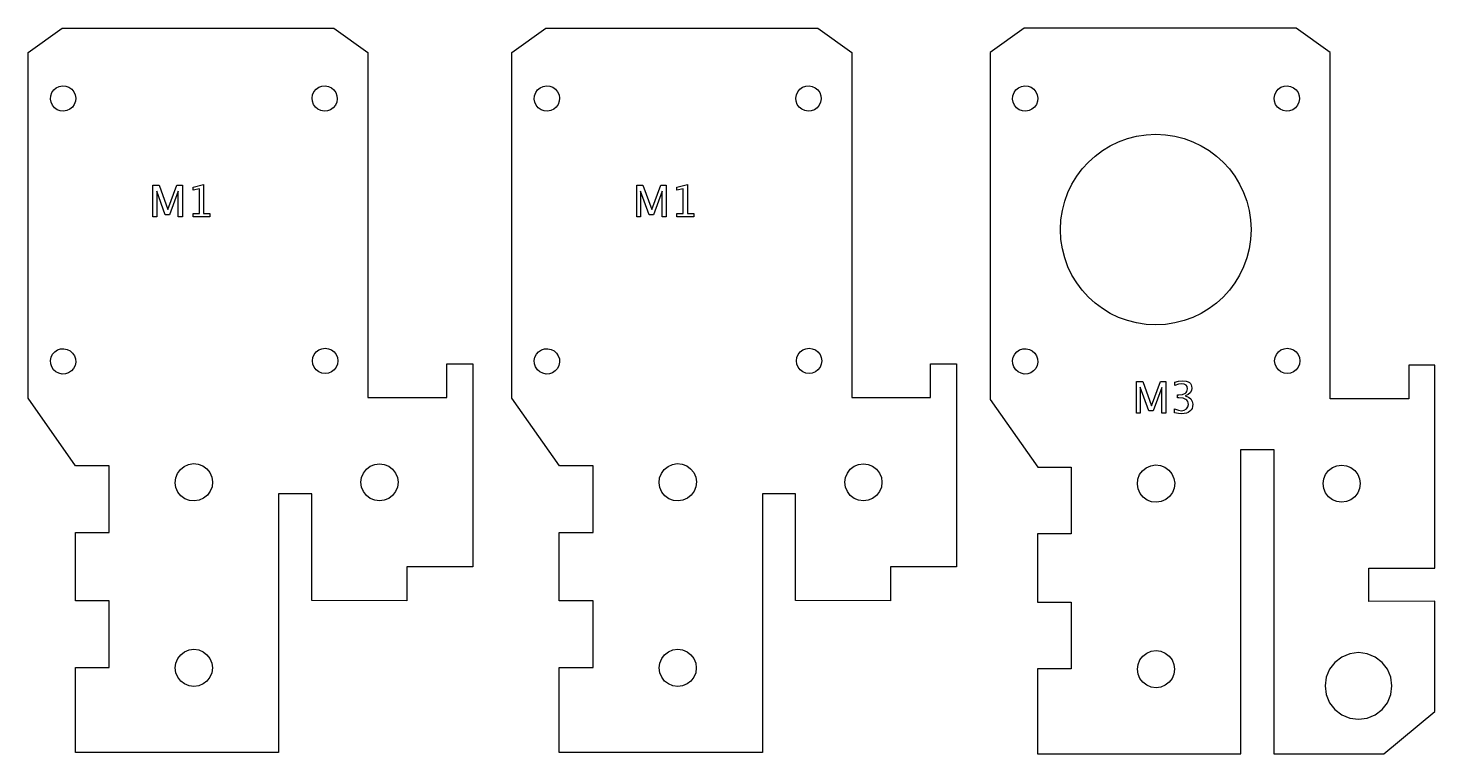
# Model space of a CAD drawing. Extents: x 1927 to 2094, y 818 to 904.
import ezdxf

# ---------------------------------------------------------------- set-up
doc = ezdxf.new("R2010")
doc.units = 0
doc.header["$MEASUREMENT"] = 0
for name, color, linetype in [('scritte', 6, 'Continuous'), ('t1', 5, 'Continuous'), ('t2', 1, 'Continuous')]:
    doc.layers.add(name, color=color, linetype=linetype)

msp = doc.modelspace()

# ---------------------------------------------------------------- linework, layer by layer
at = {"layer": 'scritte'}
for points in [[(1943.5, 882.37), (1944.56, 885.26), (1945.22, 885.26), (1945.22, 881.52), (1944.73, 881.52), (1944.73, 884.56), (1943.7, 881.77), (1943.18, 881.77), (1942.18, 884.57), (1942.18, 881.52), (1941.73, 881.52), (1941.73, 885.26), (1942.46, 885.26)], [(1946.48, 881.9), (1947.23, 881.9), (1947.23, 884.85), (1946.48, 884.66), (1946.48, 885.04), (1947.73, 885.35), (1947.73, 881.9), (1948.47, 881.9), (1948.47, 881.52), (1946.48, 881.52)], [(2000.84, 882.37), (2001.91, 885.26), (2002.56, 885.26), (2002.56, 881.52), (2002.07, 881.52), (2002.07, 884.56), (2001.04, 881.77), (2000.52, 881.77), (1999.52, 884.57), (1999.52, 881.52), (1999.07, 881.52), (1999.07, 885.26), (1999.8, 885.26)], [(2003.82, 881.9), (2004.57, 881.9), (2004.57, 884.85), (2003.82, 884.66), (2003.82, 885.04), (2005.07, 885.35), (2005.07, 881.9), (2005.81, 881.9), (2005.81, 881.52), (2003.82, 881.52)], [(2058.74, 861.3), (2058.74, 858.25), (2058.28, 858.25), (2058.28, 861.99), (2059.02, 861.99), (2060.05, 859.1), (2061.12, 861.99), (2061.78, 861.99), (2061.78, 858.25), (2061.28, 858.25), (2061.28, 861.29), (2060.25, 858.5), (2059.74, 858.5)], [(2062.78, 858.74), (2063.26, 858.58), (2063.62, 858.53), (2063.95, 858.58), (2064.2, 858.74), (2064.37, 858.98), (2064.43, 859.28), (2064.41, 859.46), (2064.36, 859.62), (2064.27, 859.76), (2064.15, 859.87), (2063.81, 860.02), (2063.32, 860.07), (2063.13, 860.07), (2063.13, 860.4), (2063.3, 860.4), (2063.75, 860.45), (2064.08, 860.59), (2064.19, 860.69), (2064.27, 860.81), (2064.34, 861.13), (2064.29, 861.38), (2064.17, 861.56), (2063.95, 861.67), (2063.66, 861.71), (2063.26, 861.66), (2062.83, 861.5), (2062.83, 861.93), (2063.27, 862.04), (2063.69, 862.08), (2064.19, 862.03), (2064.39, 861.96), (2064.55, 861.86), (2064.68, 861.74), (2064.77, 861.59), (2064.82, 861.42), (2064.84, 861.22), (2064.79, 860.91), (2064.64, 860.65), (2064.4, 860.44), (2064.06, 860.28), (2064.45, 860.14), (2064.73, 859.92), (2064.9, 859.64), (2064.96, 859.29), (2064.94, 859.04), (2064.87, 858.81), (2064.76, 858.62), (2064.61, 858.46), (2064.42, 858.33), (2064.2, 858.23), (2063.94, 858.18), (2063.66, 858.16), (2063.26, 858.19), (2062.78, 858.28)]]:
    msp.add_lwpolyline(points, close=True, dxfattribs=at)
at = {"layer": 't1'}
for points in [[(1930.38, 894.22), (1930.06, 894.44), (1929.81, 894.74), (1929.65, 895.1), (1929.58, 895.48), (1929.62, 895.87), (1929.75, 896.24), (1929.98, 896.56), (1930.28, 896.81), (1930.63, 896.98), (1931.02, 897.04), (1931.41, 897.01), (1931.78, 896.87), (1932.1, 896.65), (1932.35, 896.35), (1932.51, 895.99), (1932.58, 895.6), (1932.54, 895.21), (1932.41, 894.85), (1932.18, 894.53), (1931.88, 894.28), (1931.53, 894.11), (1931.14, 894.05), (1930.75, 894.08)], [(1961.06, 896.64), (1961.38, 896.87), (1961.75, 897.01), (1962.14, 897.04), (1962.52, 896.98), (1962.88, 896.81), (1963.18, 896.56), (1963.41, 896.24), (1963.54, 895.88), (1963.58, 895.49), (1963.51, 895.1), (1963.35, 894.74), (1963.1, 894.44), (1962.78, 894.22), (1962.41, 894.08), (1962.02, 894.05), (1961.64, 894.11), (1961.28, 894.27), (1960.98, 894.52), (1960.75, 894.84), (1960.62, 895.21), (1960.58, 895.6), (1960.65, 895.99), (1960.81, 896.34)], [(1987.72, 894.22), (1987.4, 894.44), (1987.15, 894.74), (1986.99, 895.1), (1986.92, 895.48), (1986.96, 895.87), (1987.09, 896.24), (1987.32, 896.56), (1987.62, 896.81), (1987.97, 896.98), (1988.36, 897.04), (1988.75, 897.01), (1989.12, 896.87), (1989.44, 896.65), (1989.69, 896.35), (1989.85, 895.99), (1989.92, 895.6), (1989.88, 895.21), (1989.75, 894.85), (1989.52, 894.53), (1989.22, 894.28), (1988.87, 894.11), (1988.48, 894.05), (1988.09, 894.08)], [(2018.4, 896.64), (2018.72, 896.87), (2019.09, 897.01), (2019.48, 897.04), (2019.86, 896.98), (2020.22, 896.81), (2020.52, 896.56), (2020.75, 896.24), (2020.88, 895.88), (2020.92, 895.49), (2020.85, 895.1), (2020.69, 894.74), (2020.44, 894.44), (2020.12, 894.22), (2019.75, 894.08), (2019.36, 894.05), (2018.98, 894.11), (2018.62, 894.27), (2018.32, 894.52), (2018.09, 894.84), (2017.96, 895.21), (2017.92, 895.6), (2017.99, 895.99), (2018.15, 896.34)], [(2044.4, 894.22), (2044.08, 894.44), (2043.83, 894.74), (2043.67, 895.1), (2043.6, 895.48), (2043.64, 895.87), (2043.77, 896.24), (2044, 896.56), (2044.3, 896.81), (2044.65, 896.98), (2045.04, 897.04), (2045.43, 897.01), (2045.8, 896.87), (2046.12, 896.65), (2046.37, 896.35), (2046.53, 895.99), (2046.6, 895.6), (2046.56, 895.21), (2046.43, 894.85), (2046.2, 894.53), (2045.9, 894.28), (2045.55, 894.11), (2045.16, 894.05), (2044.77, 894.08)], [(2075.08, 896.64), (2075.4, 896.87), (2075.77, 897.01), (2076.16, 897.04), (2076.54, 896.98), (2076.9, 896.81), (2077.2, 896.56), (2077.43, 896.24), (2077.56, 895.88), (2077.6, 895.49), (2077.53, 895.1), (2077.37, 894.74), (2077.12, 894.44), (2076.8, 894.22), (2076.43, 894.08), (2076.04, 894.05), (2075.66, 894.11), (2075.3, 894.27), (2075, 894.52), (2074.77, 894.84), (2074.64, 895.21), (2074.6, 895.6), (2074.67, 895.99), (2074.83, 896.34)], [(1931.57, 865.8), (1931.92, 865.62), (1932.21, 865.36), (1932.43, 865.04), (1932.55, 864.66), (1932.58, 864.27), (1932.5, 863.89), (1932.32, 863.54), (1932.06, 863.25), (1931.74, 863.03), (1931.37, 862.91), (1930.97, 862.88), (1930.59, 862.96), (1930.24, 863.14), (1929.95, 863.39), (1929.73, 863.72), (1929.61, 864.09), (1929.58, 864.48), (1929.66, 864.87), (1929.84, 865.22), (1930.1, 865.51), (1930.42, 865.73), (1930.79, 865.85), (1931.18, 865.87)], [(1962.89, 863.13), (1962.53, 862.98), (1962.14, 862.93), (1961.75, 862.98), (1961.39, 863.13), (1961.08, 863.37), (1960.84, 863.68), (1960.69, 864.04), (1960.64, 864.43), (1960.69, 864.82), (1960.84, 865.18), (1961.08, 865.49), (1961.39, 865.73), (1961.75, 865.88), (1962.14, 865.93), (1962.52, 865.88), (1962.89, 865.73), (1963.2, 865.49), (1963.44, 865.18), (1963.59, 864.82), (1963.64, 864.43), (1963.59, 864.04), (1963.44, 863.68), (1963.2, 863.37)], [(1988.91, 865.8), (1989.26, 865.62), (1989.55, 865.36), (1989.77, 865.04), (1989.89, 864.66), (1989.92, 864.27), (1989.84, 863.89), (1989.66, 863.54), (1989.4, 863.25), (1989.08, 863.03), (1988.71, 862.91), (1988.32, 862.88), (1987.93, 862.96), (1987.58, 863.14), (1987.29, 863.39), (1987.07, 863.72), (1986.95, 864.09), (1986.92, 864.48), (1987, 864.87), (1987.18, 865.22), (1987.44, 865.51), (1987.76, 865.73), (1988.13, 865.85), (1988.53, 865.87)], [(2020.23, 863.13), (2019.87, 862.98), (2019.48, 862.93), (2019.09, 862.98), (2018.73, 863.13), (2018.42, 863.37), (2018.18, 863.68), (2018.03, 864.04), (2017.98, 864.43), (2018.03, 864.82), (2018.18, 865.18), (2018.42, 865.49), (2018.73, 865.73), (2019.09, 865.88), (2019.48, 865.93), (2019.87, 865.88), (2020.23, 865.73), (2020.54, 865.49), (2020.78, 865.18), (2020.93, 864.82), (2020.98, 864.43), (2020.93, 864.04), (2020.78, 863.68), (2020.54, 863.37)], [(2045.59, 865.8), (2045.94, 865.62), (2046.23, 865.36), (2046.45, 865.04), (2046.57, 864.66), (2046.6, 864.27), (2046.52, 863.89), (2046.34, 863.54), (2046.08, 863.25), (2045.76, 863.03), (2045.39, 862.91), (2044.99, 862.88), (2044.61, 862.96), (2044.26, 863.14), (2043.97, 863.39), (2043.75, 863.72), (2043.63, 864.09), (2043.6, 864.48), (2043.68, 864.87), (2043.86, 865.22), (2044.12, 865.51), (2044.44, 865.73), (2044.81, 865.85), (2045.2, 865.87)], [(2076.91, 863.13), (2076.55, 862.98), (2076.16, 862.93), (2075.77, 862.98), (2075.41, 863.13), (2075.1, 863.37), (2074.86, 863.68), (2074.71, 864.04), (2074.66, 864.43), (2074.71, 864.82), (2074.86, 865.18), (2075.1, 865.49), (2075.41, 865.73), (2075.77, 865.88), (2076.16, 865.93), (2076.54, 865.88), (2076.91, 865.73), (2077.22, 865.49), (2077.46, 865.18), (2077.61, 864.82), (2077.66, 864.43), (2077.61, 864.04), (2077.46, 863.68), (2077.22, 863.37)], [(1945.43, 851.93), (1945.96, 852.17), (1946.53, 852.25), (1947.1, 852.19), (1947.64, 851.98), (1948.11, 851.64), (1948.47, 851.19), (1948.7, 850.66), (1948.79, 850.09), (1948.73, 849.51), (1948.52, 848.98), (1948.18, 848.51), (1947.73, 848.15), (1947.2, 847.91), (1946.63, 847.83), (1946.05, 847.89), (1945.52, 848.1), (1945.05, 848.44), (1944.69, 848.89), (1944.45, 849.42), (1944.37, 849.99), (1944.43, 850.57), (1944.64, 851.1), (1944.98, 851.57)], [(1967.02, 848.48), (1966.67, 848.94), (1966.45, 849.47), (1966.38, 850.04), (1966.45, 850.61), (1966.67, 851.14), (1967.02, 851.6), (1967.48, 851.95), (1968.01, 852.17), (1968.58, 852.24), (1969.15, 852.17), (1969.68, 851.95), (1970.13, 851.6), (1970.48, 851.14), (1970.7, 850.61), (1970.78, 850.04), (1970.7, 849.47), (1970.48, 848.94), (1970.13, 848.48), (1969.68, 848.13), (1969.15, 847.91), (1968.58, 847.84), (1968.01, 847.91), (1967.48, 848.13)], [(2002.77, 851.93), (2003.3, 852.17), (2003.87, 852.25), (2004.45, 852.19), (2004.98, 851.98), (2005.45, 851.64), (2005.81, 851.19), (2006.05, 850.66), (2006.13, 850.09), (2006.07, 849.51), (2005.86, 848.98), (2005.52, 848.51), (2005.07, 848.15), (2004.54, 847.91), (2003.97, 847.83), (2003.4, 847.89), (2002.86, 848.1), (2002.39, 848.44), (2002.03, 848.89), (2001.8, 849.42), (2001.71, 849.99), (2001.77, 850.57), (2001.98, 851.1), (2002.32, 851.57)], [(2024.36, 848.48), (2024.02, 848.94), (2023.8, 849.47), (2023.72, 850.04), (2023.8, 850.61), (2024.02, 851.14), (2024.36, 851.6), (2024.82, 851.95), (2025.35, 852.17), (2025.92, 852.24), (2026.49, 852.17), (2027.02, 851.95), (2027.48, 851.6), (2027.83, 851.14), (2028.05, 850.61), (2028.12, 850.04), (2028.05, 849.47), (2027.83, 848.94), (2027.48, 848.48), (2027.02, 848.13), (2026.49, 847.91), (2025.92, 847.84), (2025.35, 847.91), (2024.82, 848.13)], [(2061.66, 851.82), (2062.13, 851.48), (2062.49, 851.03), (2062.72, 850.5), (2062.81, 849.93), (2062.75, 849.36), (2062.54, 848.82), (2062.2, 848.35), (2061.75, 847.99), (2061.22, 847.76), (2060.65, 847.67), (2060.07, 847.73), (2059.54, 847.94), (2059.07, 848.28), (2058.71, 848.73), (2058.47, 849.26), (2058.39, 849.83), (2058.45, 850.41), (2058.66, 850.95), (2059, 851.41), (2059.45, 851.77), (2059.98, 852.01), (2060.55, 852.1), (2061.12, 852.03)], [(2083.17, 847.76), (2082.6, 847.68), (2082.03, 847.76), (2081.5, 847.98), (2081.04, 848.33), (2080.69, 848.78), (2080.47, 849.31), (2080.4, 849.88), (2080.47, 850.45), (2080.69, 850.98), (2081.04, 851.44), (2081.5, 851.79), (2082.03, 852.01), (2082.6, 852.08), (2083.17, 852.01), (2083.7, 851.79), (2084.15, 851.44), (2084.5, 850.98), (2084.72, 850.45), (2084.8, 849.88), (2084.72, 849.31), (2084.5, 848.78), (2084.15, 848.33), (2083.7, 847.98)], [(1948.7, 827.47), (1948.48, 826.94), (1948.13, 826.48), (1947.68, 826.13), (1947.15, 825.91), (1946.58, 825.84), (1946.01, 825.91), (1945.48, 826.13), (1945.02, 826.48), (1944.67, 826.94), (1944.45, 827.47), (1944.38, 828.04), (1944.45, 828.61), (1944.67, 829.14), (1945.02, 829.6), (1945.48, 829.95), (1946.01, 830.17), (1946.58, 830.24), (1947.15, 830.17), (1947.68, 829.95), (1948.13, 829.6), (1948.48, 829.14), (1948.7, 828.61), (1948.78, 828.04)], [(2006.05, 827.47), (2005.83, 826.94), (2005.48, 826.48), (2005.02, 826.13), (2004.49, 825.91), (2003.92, 825.84), (2003.35, 825.91), (2002.82, 826.13), (2002.36, 826.48), (2002.02, 826.94), (2001.8, 827.47), (2001.72, 828.04), (2001.8, 828.61), (2002.02, 829.14), (2002.36, 829.6), (2002.82, 829.95), (2003.35, 830.17), (2003.92, 830.24), (2004.49, 830.17), (2005.02, 829.95), (2005.48, 829.6), (2005.83, 829.14), (2006.05, 828.61), (2006.12, 828.04)], [(2060.03, 825.76), (2059.5, 825.98), (2059.04, 826.33), (2058.69, 826.78), (2058.47, 827.31), (2058.4, 827.88), (2058.47, 828.45), (2058.69, 828.98), (2059.04, 829.44), (2059.5, 829.79), (2060.03, 830.01), (2060.6, 830.08), (2061.17, 830.01), (2061.7, 829.79), (2062.15, 829.44), (2062.5, 828.98), (2062.72, 828.45), (2062.8, 827.88), (2062.72, 827.31), (2062.5, 826.78), (2062.15, 826.33), (2061.7, 825.98), (2061.17, 825.76), (2060.6, 825.68)], [(2087.4, 823.09), (2088.03, 823.91), (2088.42, 824.87), (2088.56, 825.89), (2088.42, 826.92), (2088.03, 827.87), (2087.4, 828.69), (2086.58, 829.32), (2085.62, 829.72), (2084.6, 829.85), (2083.57, 829.72), (2082.62, 829.32), (2081.8, 828.69), (2081.17, 827.87), (2080.77, 826.92), (2080.64, 825.89), (2080.77, 824.87), (2081.17, 823.91), (2081.8, 823.09), (2082.62, 822.47), (2083.57, 822.07), (2084.6, 821.94), (2085.62, 822.07), (2086.58, 822.47)]]:
    msp.add_lwpolyline(points, close=True, dxfattribs=at)
msp.add_circle((2060.57, 880), 11.3, dxfattribs=at)
at = {"layer": 't2'}
for points in [[(1960.54, 836.01), (1960.54, 848.68), (1956.62, 848.68), (1956.62, 818), (1932.54, 818), (1932.54, 828.08), (1936.54, 828.08), (1936.54, 836), (1932.54, 836), (1932.54, 844.08), (1936.54, 844.08), (1936.54, 852), (1932.56, 852), (1926.94, 860.03), (1926.94, 901.01), (1930.96, 903.89), (1963.17, 903.89), (1967.2, 901.01), (1967.2, 860.08), (1976.54, 860.08), (1976.54, 864.08), (1979.62, 864.08), (1979.62, 840), (1971.8, 840), (1971.8, 835.99)], [(2017.88, 836.01), (2017.88, 848.68), (2013.96, 848.68), (2013.96, 818), (1989.88, 818), (1989.88, 828.08), (1993.88, 828.08), (1993.88, 836), (1989.88, 836), (1989.88, 844.08), (1993.88, 844.08), (1993.88, 852), (1989.9, 852), (1984.28, 860.03), (1984.28, 901.01), (1988.3, 903.89), (2020.52, 903.89), (2024.54, 901.01), (2024.54, 860.08), (2033.88, 860.08), (2033.88, 864.08), (2036.96, 864.08), (2036.97, 840), (2029.14, 840), (2029.14, 835.99)], [(2090.56, 863.92), (2090.56, 859.92), (2081.22, 859.92), (2081.22, 901.01), (2077.19, 903.89), (2044.98, 903.89), (2040.96, 901.01), (2040.96, 859.87), (2046.58, 851.84), (2050.56, 851.84), (2050.56, 843.92), (2046.56, 843.92), (2046.56, 835.84), (2050.56, 835.84), (2050.56, 827.92), (2046.56, 827.92), (2046.56, 817.84), (2070.64, 817.84), (2070.64, 853.94), (2074.56, 853.94), (2074.56, 817.84), (2087.61, 817.84), (2093.64, 822.86), (2093.64, 835.93), (2085.82, 835.92), (2085.82, 839.85), (2093.64, 839.85), (2093.64, 863.92)]]:
    msp.add_lwpolyline(points, close=True, dxfattribs=at)

doc.saveas('drawing.dxf')
